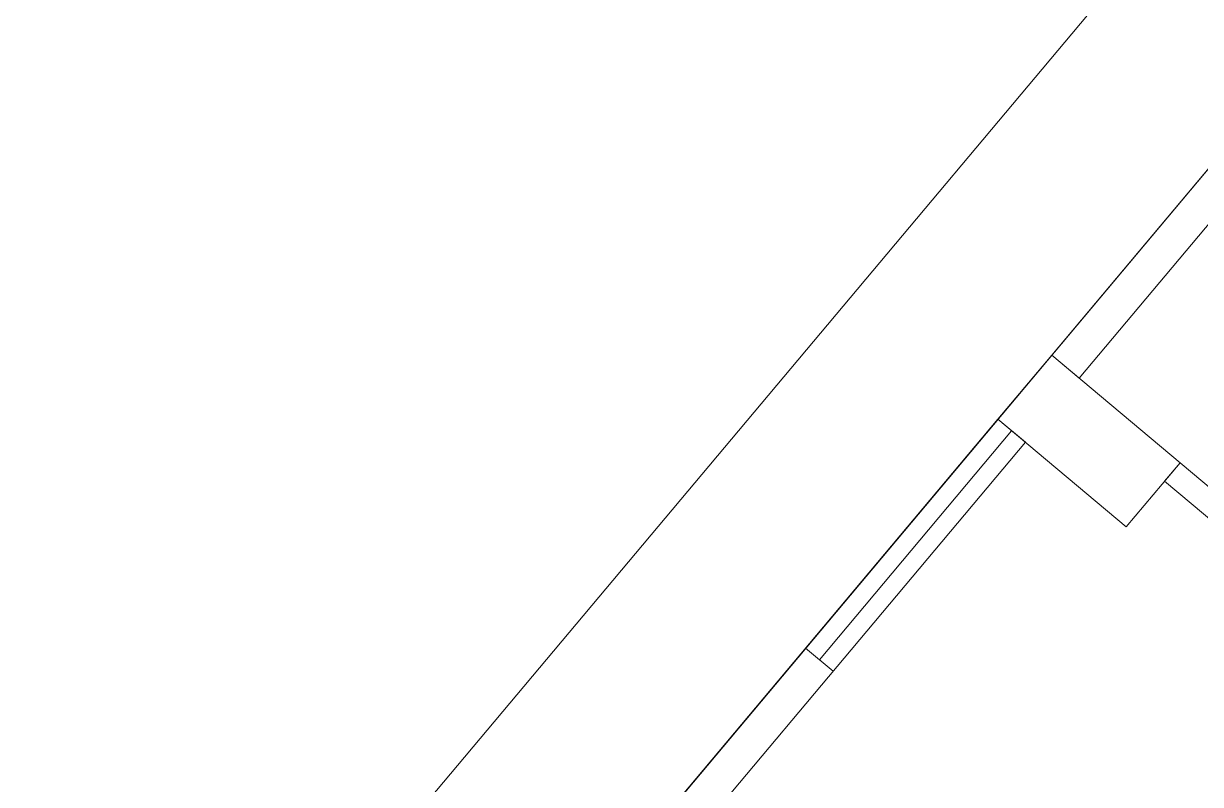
# Model space of a CAD drawing. Header units: millimetres. Extents: x 834140250 to 834644390, y 817877047 to 817987022.
# Drawn here: x 834164291 to 834169210, y 817934020 to 817937202 of the extents above; entities that cross this region are included whole.
import ezdxf

# ---------------------------------------------------------------- set-up
doc = ezdxf.new("R2010")
doc.units = ezdxf.units.MM
doc.header["$LTSCALE"] = 1000
doc.header["$MEASUREMENT"] = 0
doc.layers.add('VPA040_Text', color=3, linetype='Continuous')
doc.layers.add('VPA280_Structure', color=2, linetype='Continuous', lineweight=5)
doc.layers.add('VPAX', color=7, linetype='Continuous', lineweight=13)

# ---------------------------------------------------------------- blocks, each defined once
blk = doc.blocks.new('A$C767F005D')
at = {"layer": 'VPAX', "color": 253}
blk.add_lwpolyline([(-14262.4, -16686.1), (-14053.5, -16437.2), (-13900.3, -16565.8), (-128.6, -153.2), (-281.8, -24.7), (-72.9, 224.3), (15447.2, -12798.6, 0.414214), (15905.1, -12758.5, -0.000013), (17953.6, -10317.3, 0.364001)], format="xyb", dxfattribs=at)
for points in [[(-94.2, -1356.9), (-10475.3, -13728.5)], [(-5236.5, -7485.2), (-5121.6, -7581.7)], [(-5982.6, -8491), (-5179.1, -7533.4)], [(-6723, -13496), (-6799.6, -13431.8), (-3065, -8981), (-4539.6, -7743.7), (-4475.3, -7667.1), (-1085.6, -10511.4), (-1149.9, -10588), (-2988.4, -9045.3), (-4730.3, -11121.3), (-2432.2, -13049.7), (-1969.4, -12498.1), (-1892.8, -12562.4), (-2484.1, -13267.2), (-2560.7, -13202.9), (-2496.5, -13126.3), (-4794.6, -11197.9), (-6723, -13496)], [(-3065, -8981), (-4539.6, -7743.7), (-4475.3, -7667.1), (-1085.6, -10511.4), (-1149.9, -10588), (-2988.4, -9045.3)], [(-6040, -8442.8), (-5925.1, -8539.2)]]:
    blk.add_lwpolyline(points, dxfattribs=at)
for points in [[(-5011.6, -7217.1), (-2871.1, -4666.2), (-2756.2, -4762.6), (-4896.6, -7313.5)], [(-7254.9, -9890.6), (-5236.5, -7485.2), (-5121.6, -7581.7), (-7140, -9987)]]:
    blk.add_lwpolyline(points, close=True, dxfattribs=at)
blk = doc.blocks.new('A$C605D7B9A')
at = {"layer": 'VPA280_Structure', "color": 253, "ltscale": 500}
blk.add_lwpolyline([(-5236.5, -7485.2), (-5011.6, -7217.1), (-4475.3, -7667.1), (-4700.3, -7935.2)], close=True, dxfattribs=at)

msp = doc.modelspace()

# ---------------------------------------------------------------- block references
at = {"layer": 'VPA040_Text', "color": 3, "ltscale": 500}
msp.add_blockref('A$C767F005D', (834173599.7, 817943032.7), dxfattribs=at)
at = {"layer": 'VPAX', "color": 3, "ltscale": 500}
msp.add_blockref('A$C605D7B9A', (834173599.7, 817943032.7), dxfattribs=at)

doc.saveas('drawing.dxf')
